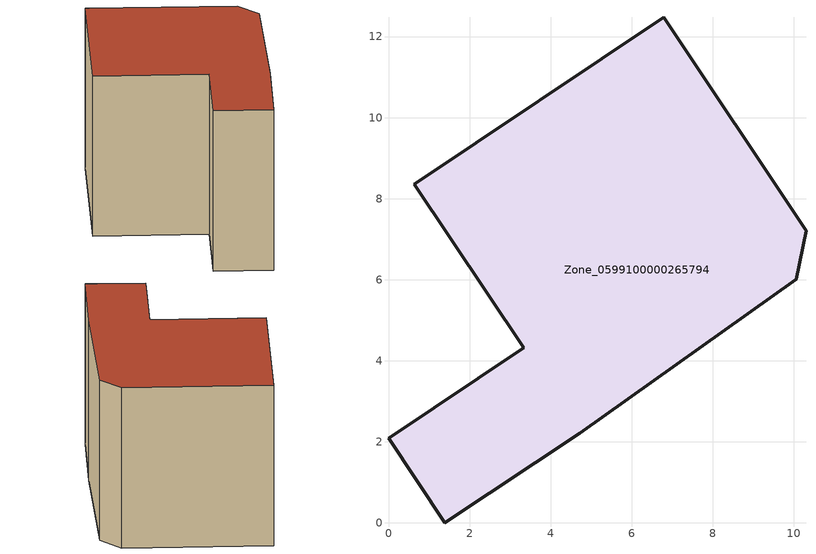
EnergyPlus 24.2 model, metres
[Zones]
Zone_0599100000265794
 floor ground (C_G): 10.3,7.21 10.06,6.01 4.72,2.21 1.39,0 0,2.09 3.33,4.32 0.63,8.35 6.79,12.48 z0
 wall outside (C_F): 0,2.09 1.39,0 4.72,2.21 10.06,6.01 10.3,7.21 6.79,12.48 0.63,8.35 3.33,4.32 0,2.09 z0:7.21
 roof outside (C_R): 6.79,12.48 0.63,8.35 3.33,4.32 0,2.09 1.39,0 4.72,2.21 10.06,6.01 10.3,7.21 z7.21
[BUILDING]
Pand.0599100000265794: North Axis=0; Terrain=City; Loads Convergence Tolerance Value=0.04; Temperature Convergence Tolerance Value=0.4; Solar Distribution=FullExterior; Maximum Number of Warmup Days=25; Minimum Number of Warmup Days=1
[Site:Location]
Rotterdam.The.Hague.AP_ZH_NLD Design_Conditions: Latitude=51.96; Longitude=4.45; Time Zone=1; Elevation=-4.5
[SITE:GROUNDTEMPERATURE:BUILDINGSURFACE]
18, 18, 18, 18, 18, 18, 18, 18, 18, 18, 18, 18
[MATERIAL] Thermal Absorptance=0.9; Solar Absorptance=0.7; Visible Absorptance=0.7
Name | Roughness | Thickness | Conductivity | Density | Specific Heat
G.TC.1975-1991 | MediumSmooth | 0.15 | 0.288461 | 540 | 1210
F.TC.1975-1991 | Rough | 0.3 | 0.230769 | 1920 | 840
R.TC.1975-1991 | MediumRough | 0.2 | 0.153846 | 1500 | 1000
[CONSTRUCTION]
C_G: G.TC.1975-1991
C_F: F.TC.1975-1991
C_R: R.TC.1975-1991
[ZONE]
Zone_0599100000265794: Type=1; Multiplier=1; Ceiling Height=Autocalculate; Volume=Autocalculate; Floor Area=autocalculate; Part of Total Floor Area=Yes
[ZONEINFILTRATION:DESIGNFLOWRATE]
Infil_Zone_0599100000265794: Zone or ZoneList or Space or SpaceList=Zone_0599100000265794; Schedule=AlwaysOn; Design Flow Rate Calculation Method=Flow/Area; Flow Rate per Floor Area=0.003; Constant Term Coefficient=1; Temperature Term Coefficient=0; Velocity Term Coefficient=0; Velocity Squared Term Coefficient=0
[HVACTEMPLATE:ZONE:IDEALLOADSAIRSYSTEM]
Zone_0599100000265794: Maximum Heating Supply Air Temperature=50; Minimum Cooling Supply Air Temperature=13; Maximum Heating Supply Air Humidity Ratio=0.0156; Minimum Cooling Supply Air Humidity Ratio=0.0077; Heating Limit=NoLimit; Cooling Limit=NoLimit; Dehumidification Control Type=ConstantSensibleHeatRatio; Cooling Sensible Heat Ratio=0.7; Dehumidification Setpoint=60; Humidification Control Type=None; Humidification Setpoint=30; Outdoor Air Method=None; Outdoor Air Flow Rate per Person=0.00944; Outdoor Air Flow Rate per Zone Floor Area=0; Outdoor Air Flow Rate per Zone=0; Demand Controlled Ventilation Type=None; Outdoor Air Economizer Type=NoEconomizer; Heat Recovery Type=None; Sensible Heat Recovery Effectiveness=0.7; Latent Heat Recovery Effectiveness=0.65
[ZONECONTROL:THERMOSTAT]
ThermostatControl_Zone_0599100000265794: Zone or ZoneList=Zone_0599100000265794; Control Type Schedule=DualSetpointControlType; Control 1=Thermostat_Zone_0599100000265794; Temperature Difference Between Cutout And Setpoint=0
[THERMOSTATSETPOINT:DUALSETPOINT]
Thermostat_Zone_0599100000265794: Heating Setpoint Temperature Schedule=HeatingSetpoint_Zone_0599100000265794; Cooling Setpoint Temperature Schedule=CoolingSetpoint_Zone_0599100000265794
[SCHEDULE:COMPACT]
HeatingSetpoint_Zone_0599100000265794: Through: 12/31, For: AllDays, Until: 24:00, 21
CoolingSetpoint_Zone_0599100000265794: Through: 12/31, For: AllDays, Until: 24:00, 24
DualSetpointControlType: Through: 12/31, For: AllDays, Until: 24:00, 4
AlwaysOn: Through: 12/31, For: AllDays, Until: 24:00, 1
